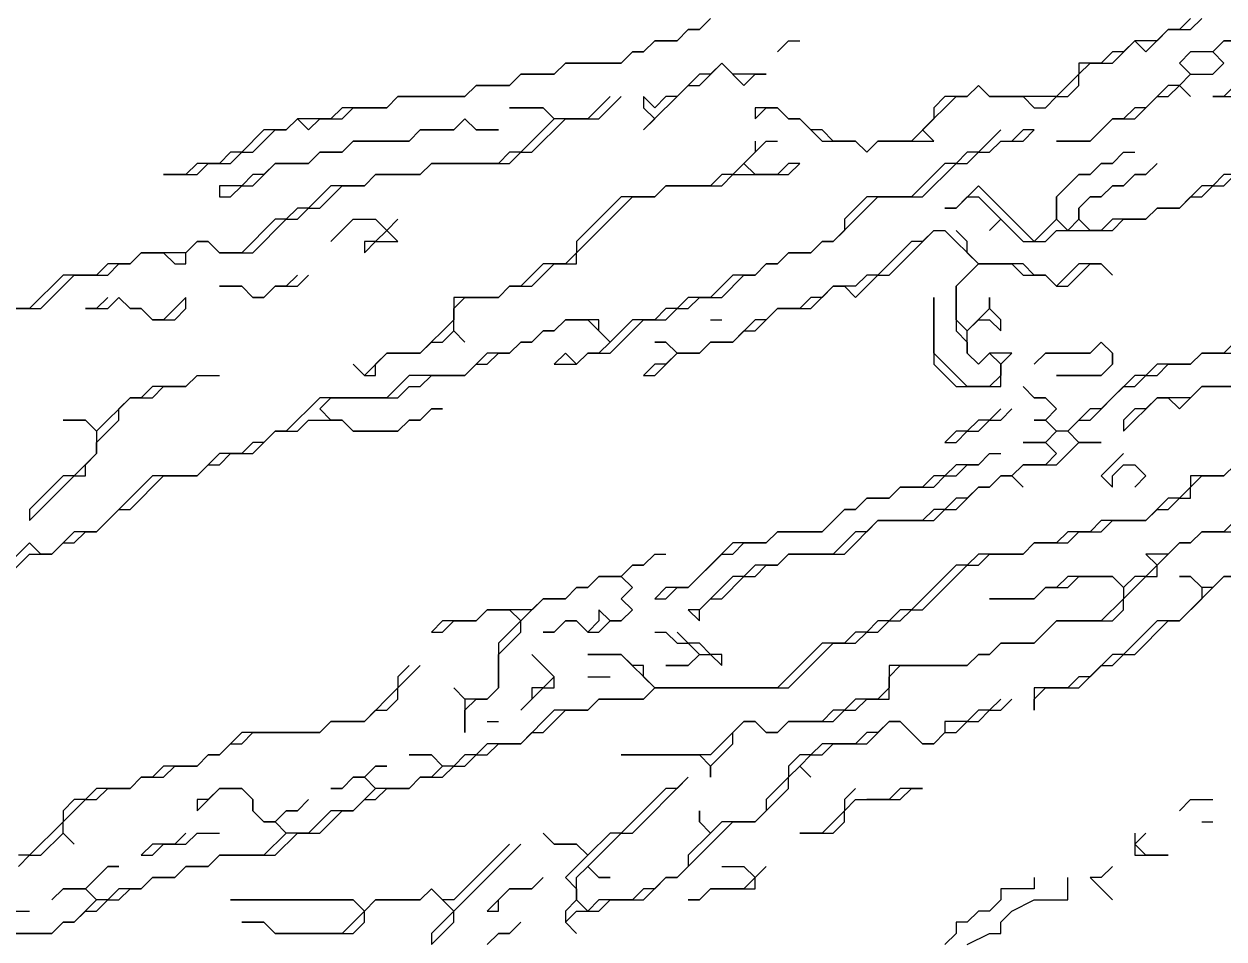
# Model space of a CAD drawing. Header units: metres. Extents: x 76363 to 76886, y 81203 to 81673.
# Drawn here: x 76551.2 to 76594.2, y 81242.4 to 81275.2 of the extents above; entities that cross this region are included whole.
import ezdxf

# ---------------------------------------------------------------- set-up
doc = ezdxf.new("R2010")
doc.units = ezdxf.units.M

msp = doc.modelspace()

# ---------------------------------------------------------------- linework, layer by layer
for points in [[(76575.8, 81275.4, 191.07), (76575.4, 81275, 191.06), (76575, 81275, 191.13), (76574.6, 81274.6, 191.11), (76573.8, 81274.6, 191.12), (76573.4, 81274.2, 191.1), (76573, 81274.2, 191.1), (76572.6, 81273.8, 191.16), (76570.6, 81273.8, 191.09), (76570.2, 81273.4, 191.145), (76569, 81273.4, 191.15), (76568.6, 81273, 191.07), (76567.4, 81273, 190.915), (76567, 81272.6, 190.82), (76564.6, 81272.6, 190.83), (76564.2, 81272.2, 190.89), (76562.6, 81272.2, 190.87), (76562.2, 81271.8, 190.8), (76561, 81271.8, 190.805), (76560.6, 81271.4, 190.79), (76559.8, 81271.4, 190.8), (76559, 81270.6, 190.76), (76558.6, 81270.6, 190.76), (76558.2, 81270.2, 190.74), (76557.4, 81270.2, 190.75), (76557, 81269.8, 190.735), (76556.2, 81269.8, 190.73), (76557.4, 81269.8, 190.73), (76557.8, 81270.2, 190.75), (76558.6, 81270.2, 190.74), (76559, 81270.6, 190.76), (76559.4, 81270.6, 190.76), (76560.2, 81271.4, 190.785), (76560.6, 81271.4, 190.79), (76561, 81271.8, 190.805), (76561.4, 81271.4, 190.79), (76561.8, 81271.8, 190.805), (76562.6, 81271.8, 190.8), (76563, 81272.2, 190.89), (76564.2, 81272.2, 190.89), (76564.6, 81272.6, 190.83), (76567, 81272.6, 190.82), (76567.4, 81273, 190.915), (76568.6, 81273, 191.07), (76569, 81273.4, 191.15), (76570.2, 81273.4, 191.145), (76570.6, 81273.8, 191.09), (76572.6, 81273.8, 191.16), (76573, 81274.2, 191.1), (76573.4, 81274.2, 191.1), (76573.8, 81274.6, 191.12), (76574.6, 81274.6, 191.11), (76575, 81275, 191.13), (76575.4, 81275, 191.06), (76575.8, 81275.4, 191.07)], [(76593, 81275.4, 182.412), (76592.6, 81275, 182.26), (76592.2, 81275, 182.49), (76591.8, 81274.6, 182.23), (76591, 81274.6, 182.627), (76590.6, 81274.2, 182.41), (76590.2, 81274.2, 182.577), (76589.8, 81273.8, 182.308), (76589, 81273.8, 182.689), (76589, 81273.4, 182.14), (76588.2, 81272.6, 181.834), (76585.8, 81272.6, 183.212), (76585.4, 81273, 184.185), (76585, 81272.6, 183.5), (76584.2, 81272.6, 184.225), (76583.8, 81272.2, 184.124), (76583.8, 81271.8, 183.502), (76583, 81271, 183.082), (76581.8, 81271, 183.392), (76581.4, 81270.6, 183.1), (76581, 81271, 183.886), (76580.2, 81271, 184.093), (76579.8, 81271.4, 184.62), (76579.4, 81271.4, 184.628), (76579, 81271.8, 185.433), (76578.6, 81271.8, 185.375), (76578.2, 81272.2, 186.382), (76577.4, 81272.2, 186.968), (76577.4, 81271.8, 186.117), (76577.8, 81272.2, 186.785), (76578.2, 81272.2, 186.382), (76578.6, 81271.8, 185.375), (76579, 81271.8, 185.433), (76579.8, 81271, 184.097), (76581, 81271, 183.886), (76581.4, 81270.6, 183.1), (76581.8, 81271, 183.392), (76583.8, 81271, 182.73), (76583.4, 81271.4, 183.398), (76584.6, 81272.6, 183.737), (76585, 81272.6, 183.5), (76585.4, 81273, 184.185), (76585.8, 81272.6, 183.212), (76587, 81272.6, 182.658), (76587.4, 81272.2, 181.818), (76587.8, 81272.2, 181.643), (76588.2, 81272.6, 181.834), (76588.6, 81272.6, 181.67), (76589, 81273, 181.88), (76589, 81273.4, 182.14), (76589.4, 81273.8, 182.447), (76590.2, 81273.8, 182.193), (76591, 81274.6, 182.627), (76591.4, 81274.2, 181.952), (76592.2, 81275, 182.49), (76593, 81275, 182.145), (76593.4, 81275.4, 182.27)], [(76578.6, 81274.6, 190.197), (76578.2, 81274.2, 189.98), (76578.6, 81274.6, 190.197), (76579, 81274.6, 190.065)], [(76595.4, 81274.6, 181.58), (76594.2, 81274.6, 181.74), (76593.8, 81274.2, 181.727), (76593, 81274.2, 181.763), (76592.6, 81273.8, 181.68), (76593, 81273.4, 181.54), (76592.6, 81273, 181.25), (76592.2, 81273, 181.37), (76591.4, 81272.2, 181.14), (76591, 81272.2, 181.22), (76590.6, 81271.8, 181.21), (76590.2, 81271.8, 181.365), (76589.4, 81271, 181.18), (76588.2, 81271, 181.22), (76589.4, 81271, 181.18), (76590.2, 81271.8, 181.365), (76591, 81271.8, 181.13), (76591.8, 81272.6, 181.32), (76592.2, 81272.6, 181.16), (76592.6, 81273, 181.25), (76593, 81272.6, 181.16), (76592.6, 81273, 181.25), (76593, 81273.4, 181.54), (76593.8, 81273.4, 181.38), (76594.2, 81273.8, 181.475), (76593.8, 81274.2, 181.727), (76594.2, 81274.6, 181.74), (76595.8, 81274.6, 181.617)], [(76576.2, 81273.8, 190.12), (76575.8, 81273.4, 189.857), (76575.4, 81273.4, 190.04), (76574.6, 81272.6, 189.65), (76574.2, 81272.6, 189.643), (76573.8, 81272.2, 189.515), (76573.4, 81272.6, 189.944), (76573.4, 81272.2, 189.613), (76573.8, 81271.8, 189.13), (76573.4, 81271.4, 188.68), (76575, 81273, 189.66), (76575.4, 81273, 189.645), (76576.2, 81273.8, 190.12), (76577, 81273, 188.863), (76577.4, 81273.4, 189.37), (76577.8, 81273.4, 189.21), (76576.6, 81273.4, 189.577)], [(76595, 81273.4, 181.16), (76594.2, 81272.6, 181.115), (76593.8, 81272.6, 181.21), (76594.6, 81272.6, 180.965)], [(76572.2, 81272.6, 190.265), (76571.4, 81271.8, 189.85), (76570.2, 81271.8, 189.957), (76569.8, 81272.2, 190.34), (76568.6, 81272.2, 190.517), (76569.8, 81272.2, 190.34), (76570.2, 81271.8, 189.957), (76569, 81270.6, 189.73), (76568.6, 81270.6, 189.73), (76568.2, 81270.2, 189.72), (76565.8, 81270.2, 189.96), (76565.4, 81269.8, 190.017), (76563.8, 81269.8, 190.1), (76563.4, 81269.4, 190.07), (76562.2, 81269.4, 190.2), (76561.4, 81268.6, 190.2), (76561, 81268.6, 190.21), (76560.6, 81268.2, 190.265), (76560.2, 81268.2, 190.31), (76559, 81267, 190.07), (76558.2, 81267, 189.95), (76557.8, 81267.4, 190.395), (76557.4, 81267.4, 190.4), (76557, 81267, 190.25), (76555.4, 81267, 190.46), (76555, 81266.6, 190.36), (76554.2, 81266.6, 190.6), (76553.8, 81266.2, 190.545), (76552.6, 81266.2, 190.66), (76551.4, 81265, 190.69), (76550.6, 81265, 190.78)], [(76550.6, 81265, 190.78), (76551.8, 81265, 190.69), (76553, 81266.2, 190.583), (76554.2, 81266.2, 190.51), (76554.6, 81266.6, 190.52), (76555, 81266.6, 190.36), (76555.4, 81267, 190.46), (76556.2, 81267, 190.34), (76556.6, 81266.6, 190.1), (76557, 81266.6, 189.97), (76557, 81267, 190.25), (76557.4, 81267.4, 190.4), (76557.8, 81267.4, 190.395), (76558.2, 81267, 189.95), (76559.4, 81267, 190.105), (76560.6, 81268.2, 190.265), (76561, 81268.2, 190.225), (76561.4, 81268.6, 190.2), (76561.8, 81268.6, 190.2), (76562.6, 81269.4, 190.16), (76563.4, 81269.4, 190.07), (76563.8, 81269.8, 190.1), (76565.4, 81269.8, 190.017), (76565.8, 81270.2, 189.96), (76568.6, 81270.2, 189.675), (76569, 81270.6, 189.73), (76569.4, 81270.6, 189.65), (76570.6, 81271.8, 189.855), (76571.8, 81271.8, 189.75), (76572.6, 81272.6, 190.19)], [(76567, 81271.8, 190.4), (76566.6, 81271.4, 190.23), (76565.4, 81271.4, 190.35), (76565, 81271, 190.22), (76563, 81271, 190.4), (76562.6, 81270.6, 190.29), (76561.8, 81270.6, 190.423), (76561.4, 81270.2, 190.353), (76560.2, 81270.2, 190.55), (76559.8, 81269.8, 190.37), (76559.4, 81269.8, 190.49), (76559, 81269.4, 190.4), (76558.2, 81269.4, 190.595), (76558.2, 81269, 190.42), (76558.6, 81269, 190.387), (76559, 81269.4, 190.4), (76559.4, 81269.4, 190.4), (76560.2, 81270.2, 190.55), (76561.4, 81270.2, 190.353), (76561.8, 81270.6, 190.423), (76562.6, 81270.6, 190.29), (76563, 81271, 190.4), (76565, 81271, 190.22), (76565.4, 81271.4, 190.35), (76566.6, 81271.4, 190.23), (76567, 81271.8, 190.4), (76567.4, 81271.4, 190.115), (76568.2, 81271.4, 190.077), (76567.4, 81271.4, 190.115)], [(76550.2, 81255, 180.6), (76551.4, 81256.2, 180.88), (76552.2, 81256.2, 180.8), (76552.6, 81256.6, 180.943), (76553, 81256.6, 180.89), (76553.4, 81257, 181.07), (76553.8, 81257, 180.91), (76554.6, 81257.8, 181.252), (76555, 81257.8, 181.055), (76556.2, 81259, 181.41), (76557.4, 81259, 181.093), (76557.8, 81259.4, 181.12), (76558.2, 81259.4, 180.92), (76558.6, 81259.8, 181.1), (76559.4, 81259.8, 180.825), (76560.2, 81260.6, 181.01), (76561, 81260.6, 180.775), (76561.4, 81261, 180.903), (76562.6, 81261, 180.865), (76563, 81260.6, 180.66), (76564.6, 81260.6, 180.57), (76565, 81261, 180.585), (76565.4, 81261, 180.507), (76565.8, 81261.4, 180.52), (76566.2, 81261.4, 180.525), (76565.8, 81261.4, 180.52), (76565.4, 81261, 180.507), (76565, 81261, 180.585), (76564.6, 81260.6, 180.57), (76563, 81260.6, 180.66), (76562.6, 81261, 180.865), (76562.2, 81261, 180.907), (76561.8, 81261.4, 181.15), (76562.2, 81261.8, 181.347), (76564.6, 81261.8, 180.7), (76565, 81262.2, 180.795), (76565.4, 81262.2, 180.8), (76565.8, 81262.6, 180.81), (76567, 81262.6, 180.74), (76567.4, 81263, 180.785), (76567.8, 81263, 180.58), (76568.2, 81263.4, 180.787), (76568.6, 81263.4, 180.76), (76569, 81263.8, 180.93), (76569.4, 81263.8, 180.832), (76569.8, 81264.2, 181.02), (76570.2, 81264.2, 181.02), (76570.6, 81264.6, 181.26), (76571.4, 81264.6, 181.26), (76572.2, 81263.8, 180.65), (76571.8, 81263.4, 180.635), (76571.4, 81263.4, 180.75), (76571, 81263, 180.545), (76570.6, 81263.4, 180.703), (76570.2, 81263, 180.58), (76571, 81263, 180.545), (76571.4, 81263.4, 180.75), (76572.2, 81263.4, 180.44), (76573.4, 81264.6, 180.91), (76574.2, 81264.6, 180.8), (76574.6, 81265, 180.73), (76575, 81265, 180.65), (76575.4, 81265.4, 180.916), (76576.2, 81265.4, 180.75), (76577, 81266.2, 180.96), (76577.4, 81266.2, 180.97), (76577.8, 81266.6, 181.21), (76578.2, 81266.6, 181.097), (76578.6, 81267, 181.34), (76579.4, 81267, 181.15), (76579.8, 81267.4, 181.36), (76580.2, 81267.4, 181.232), (76581.8, 81269, 181.8), (76583.4, 81269, 181.207), (76584.6, 81270.2, 181.747), (76585, 81270.2, 181.615), (76585.4, 81270.6, 181.86), (76585.8, 81270.6, 181.67), (76586.2, 81271, 181.75), (76587, 81271, 181.45), (76587.4, 81271.4, 181.39), (76587, 81271.4, 181.55), (76586.6, 81271, 181.65)], [(76586.2, 81271.4, 182.028), (76585.4, 81270.6, 181.86), (76585, 81270.6, 181.9), (76584.6, 81270.2, 181.747), (76584.2, 81270.2, 181.823), (76583, 81269, 181.375), (76581.4, 81269, 181.933), (76580.6, 81268.2, 181.678), (76580.6, 81267.8, 181.37), (76580.2, 81267.4, 181.232), (76579.8, 81267.4, 181.36), (76579.4, 81267, 181.15), (76578.6, 81267, 181.34), (76578.2, 81266.6, 181.097), (76577.8, 81266.6, 181.21), (76577.4, 81266.2, 180.97), (76576.6, 81266.2, 181.08), (76575.8, 81265.4, 180.82), (76575, 81265.4, 180.897), (76574.6, 81265, 180.73), (76574.2, 81265, 180.92), (76573.8, 81264.6, 180.776), (76573, 81264.6, 180.98), (76572.2, 81263.8, 180.65), (76571.8, 81264.2, 180.93), (76571.8, 81264.6, 181.233), (76570.6, 81264.6, 181.26), (76570.2, 81264.2, 181.02), (76569.8, 81264.2, 181.02), (76569.4, 81263.8, 180.832), (76569, 81263.8, 180.93), (76568.6, 81263.4, 180.76), (76567.8, 81263.4, 180.833), (76567, 81262.6, 180.74), (76565, 81262.6, 181.05), (76564.2, 81261.8, 180.895), (76561.8, 81261.8, 181.46), (76560.6, 81260.6, 180.93), (76560.2, 81260.6, 181.01), (76559.8, 81260.2, 180.875), (76559.4, 81260.2, 180.953), (76559, 81259.8, 180.94), (76558.2, 81259.8, 181.173), (76557.4, 81259, 181.093), (76555.8, 81259, 181.57), (76553.8, 81257, 180.91), (76553, 81257, 181.143), (76552.2, 81256.2, 180.8), (76551.8, 81256.2, 180.84), (76551.4, 81256.6, 181.23), (76550.6, 81255.8, 180.825)], [(76577.4, 81271, 185.24), (76577.4, 81270.6, 184.702), (76576.6, 81269.8, 184.448), (76576.2, 81269.8, 184.7), (76575.8, 81269.4, 184.128), (76574.2, 81269.4, 184.542), (76573.8, 81269, 184.093), (76572.6, 81269, 185.052), (76571, 81267.4, 183.55), (76571, 81267, 183.13), (76570.6, 81266.6, 182.912), (76569.8, 81266.6, 183.14), (76569, 81265.8, 182.504), (76568.6, 81265.8, 182.844), (76568.2, 81265.4, 182.277), (76566.6, 81265.4, 182.827), (76566.6, 81264.6, 181.947), (76565.4, 81263.4, 181.35), (76564.2, 81263.4, 181.887), (76563.4, 81262.6, 181.48), (76563, 81263, 182.06), (76563.4, 81262.6, 181.48), (76563.8, 81262.6, 181.433), (76563.8, 81263, 181.644), (76564.2, 81263.4, 181.887), (76565.4, 81263.4, 181.35), (76565.8, 81263.8, 181.555), (76566.2, 81263.8, 181.4), (76566.6, 81264.2, 181.622), (76567, 81263.8, 181.3), (76566.6, 81264.2, 181.622), (76566.6, 81265, 182.263), (76567, 81265.4, 182.628), (76568.2, 81265.4, 182.277), (76568.6, 81265.8, 182.844), (76569.4, 81265.8, 182.24), (76570.2, 81266.6, 183.097), (76571, 81266.6, 182.677), (76571, 81267, 183.13), (76573, 81269, 184.693), (76573.8, 81269, 184.093), (76574.2, 81269.4, 184.542), (76576.2, 81269.4, 183.738), (76576.6, 81269.8, 184.448), (76578.6, 81269.8, 183.364), (76579, 81270.2, 183.688), (76578.6, 81270.2, 183.783), (76578.2, 81269.8, 183.617), (76577.4, 81269.8, 183.86), (76577, 81270.2, 184.538), (76577.8, 81271, 184.905), (76578.2, 81271, 184.7)], [(76590.6, 81270.6, 181.08), (76590.2, 81270.2, 181.06), (76589.8, 81270.2, 181.06), (76589.4, 81269.8, 181.05), (76589, 81269.8, 181.08), (76588.2, 81269, 181.17), (76588.2, 81268.2, 181.21), (76587.4, 81267.4, 181.14), (76585.4, 81269.4, 181.425), (76584.6, 81268.6, 181.09), (76584.2, 81268.6, 181.01), (76584.6, 81268.6, 181.09), (76585, 81269, 181.3), (76585.4, 81269, 181.365), (76586.2, 81268.2, 181.33), (76585.8, 81267.8, 181.085), (76586.2, 81268.2, 181.33), (76587, 81267.4, 181.14), (76587.8, 81267.4, 181.17), (76588.2, 81267.8, 181.19), (76590.2, 81267.8, 180.915), (76590.6, 81268.2, 180.97), (76591.4, 81268.2, 180.93), (76591.8, 81268.6, 180.91), (76592.6, 81268.6, 180.91), (76593, 81269, 180.92), (76593.4, 81269, 180.92), (76593.8, 81269.4, 180.94), (76594.2, 81269.4, 180.93), (76594.6, 81269.8, 180.9)], [(76596.6, 81269.8, 180.71), (76594.2, 81269.8, 180.955), (76593.8, 81269.4, 180.94), (76593.4, 81269.4, 180.94), (76592.6, 81268.6, 180.91), (76591.8, 81268.6, 180.91), (76591.4, 81268.2, 180.93), (76590.2, 81268.2, 180.9), (76589.8, 81267.8, 180.9), (76589.4, 81267.8, 180.95), (76589, 81268.2, 180.935), (76589, 81268.6, 180.96), (76589.4, 81269, 180.93), (76589.8, 81269, 180.93), (76590.2, 81269.4, 181.03), (76590.6, 81269.4, 180.99), (76591, 81269.8, 180.99), (76591.4, 81269.8, 180.925), (76591.8, 81270.2, 180.98), (76591.4, 81269.8, 180.925), (76591, 81269.8, 180.99), (76590.6, 81269.4, 180.99), (76590.2, 81269.4, 181.03), (76589.8, 81269, 180.93), (76589.4, 81269, 180.93), (76589, 81268.6, 180.96), (76589, 81268.2, 180.935), (76588.6, 81267.8, 181.07), (76588.2, 81268.2, 181.21), (76588.2, 81269, 181.17), (76589, 81269.8, 181.08), (76589.4, 81269.8, 181.05), (76589.8, 81270.2, 181.06), (76590.2, 81270.2, 181.06), (76590.6, 81270.6, 181.08), (76591, 81270.6, 181.08)], [(76563, 81268.2, 188.677), (76562.2, 81267.4, 188.06), (76563, 81268.2, 188.677), (76563.8, 81268.2, 188.34), (76564.2, 81267.8, 187.607), (76563.8, 81267.4, 187.39), (76563.4, 81267.4, 187.556), (76563.4, 81267, 187.14), (76563.8, 81267.4, 187.39), (76564.6, 81267.4, 186.868), (76564.2, 81267.8, 187.607), (76564.6, 81268.2, 188.396)], [(76583.8, 81267.8, 180.63), (76583.4, 81267.4, 180.5), (76583, 81267.4, 180.657), (76581.8, 81266.2, 180.335), (76581.4, 81266.2, 180.37), (76581, 81265.8, 180.325), (76580.2, 81265.8, 180.475), (76579.8, 81265.4, 180.42), (76579.4, 81265.4, 180.5), (76579, 81265, 180.407), (76578.2, 81265, 180.605), (76577.8, 81264.6, 180.475), (76577.4, 81264.6, 180.475), (76576.6, 81263.8, 180.29), (76575.8, 81263.8, 180.393), (76575.4, 81263.4, 180.27), (76574.6, 81263.4, 180.43), (76574.2, 81263.8, 180.53), (76573.8, 81263.8, 180.53), (76574.2, 81263.8, 180.53), (76574.6, 81263.4, 180.43), (76574.2, 81263, 180.29), (76573.8, 81263, 180.33), (76573.4, 81262.6, 180.32), (76573.8, 81262.6, 180.24), (76574.6, 81263.4, 180.43), (76575.4, 81263.4, 180.27), (76575.8, 81263.8, 180.393), (76576.6, 81263.8, 180.29), (76577, 81264.2, 180.38), (76577.4, 81264.2, 180.3), (76578.2, 81265, 180.605), (76579.4, 81265, 180.33), (76580.2, 81265.8, 180.475), (76580.6, 81265.8, 180.435), (76581, 81265.4, 180.235), (76581.8, 81266.2, 180.335), (76582.2, 81266.2, 180.273), (76583.8, 81267.8, 180.63), (76584.2, 81267.8, 180.643), (76585.4, 81266.6, 180.615), (76584.6, 81265.8, 180.5), (76584.6, 81264.2, 180.74), (76585, 81263.8, 180.8), (76585, 81263.4, 180.665), (76585.4, 81263, 180.6), (76585.8, 81263.4, 180.55), (76586.2, 81263, 180.455), (76586.2, 81262.6, 180.257), (76585.8, 81262.2, 180.3), (76585, 81262.2, 180.305), (76583.8, 81263.4, 180.245), (76583.8, 81265.4, 180.415), (76583.8, 81263, 180.195), (76584.6, 81262.2, 180.265), (76586.2, 81262.2, 180.18), (76586.2, 81263, 180.455), (76586.6, 81263.4, 180.43), (76585.8, 81263.4, 180.55), (76585.4, 81263, 180.6), (76585, 81263.4, 180.665), (76585, 81264.2, 180.74), (76585.4, 81264.6, 180.675), (76585.8, 81264.6, 180.558), (76586.2, 81264.2, 180.505), (76586.2, 81264.6, 180.52), (76585.8, 81265, 180.54), (76585.8, 81265.4, 180.55), (76585.8, 81265, 180.54), (76585, 81264.2, 180.74), (76584.6, 81264.6, 180.75), (76584.6, 81265.8, 180.5), (76585.4, 81266.6, 180.615), (76586.6, 81266.6, 180.875), (76587, 81266.2, 180.74), (76587.8, 81266.2, 180.777), (76588.2, 81265.8, 180.605), (76588.6, 81265.8, 180.565), (76589.4, 81266.6, 180.63), (76589.8, 81266.6, 180.68), (76590.2, 81266.2, 180.495), (76589.8, 81266.6, 180.68), (76589, 81266.6, 180.68), (76588.2, 81265.8, 180.605), (76587.8, 81266.2, 180.777), (76587.4, 81266.2, 180.82), (76587, 81266.6, 180.945), (76585.4, 81266.6, 180.615), (76585, 81267, 180.515), (76585, 81267.4, 180.65), (76584.6, 81267.8, 180.688)], [(76561, 81266.2, 186.831), (76560.6, 81265.8, 186.486), (76560.2, 81265.8, 186.893), (76559.8, 81265.4, 186.065), (76559.4, 81265.4, 186.727), (76559, 81265.8, 188.02), (76558.2, 81265.8, 188.082), (76559, 81265.8, 188.02), (76559.4, 81265.4, 186.727), (76559.8, 81265.4, 186.065), (76560.2, 81265.8, 186.893), (76561, 81265.8, 186.021), (76561.4, 81266.2, 186.525)], [(76554.2, 81265.4, 190.03), (76553.8, 81265, 189.8), (76553.4, 81265, 189.825), (76554.2, 81265, 189.77), (76554.6, 81265.4, 189.86), (76555, 81265, 189.132), (76555.4, 81265, 188.903), (76555.8, 81264.6, 188.17), (76556.6, 81264.6, 187.9), (76557, 81265, 188.07), (76557, 81265.4, 188.638), (76556.2, 81264.6, 188.037), (76555.8, 81264.6, 188.17), (76555.4, 81265, 188.903), (76555, 81265, 189.132), (76554.6, 81265.4, 189.86)], [(76575.8, 81264.6, 180.55), (76576.2, 81264.6, 180.55)], [(76595, 81264.2, 180.443), (76594.2, 81263.4, 180.44), (76593.4, 81263.4, 180.445), (76593, 81263, 180.47), (76591.8, 81263, 180.427), (76591.4, 81262.6, 180.41), (76591, 81262.6, 180.34), (76589.8, 81261.4, 180.37), (76589.4, 81261.4, 180.34), (76588.6, 81260.6, 180.335), (76588.2, 81260.6, 180.335), (76587.8, 81261, 180.277), (76588.2, 81261.4, 180.22), (76587.8, 81261.8, 180.08), (76587.4, 81261.8, 180.09), (76587, 81262.2, 180.225), (76587.4, 81261.8, 180.09), (76587.8, 81261.8, 180.08), (76588.2, 81261.4, 180.22), (76587.8, 81261, 180.277), (76587.4, 81261, 180.2), (76587.8, 81261, 180.277), (76588.2, 81260.6, 180.335), (76587.8, 81260.2, 180.4), (76587, 81260.2, 180.48), (76587.8, 81260.2, 180.4), (76588.2, 81259.8, 180.23), (76587.8, 81259.4, 180.175), (76587, 81259.4, 180.21), (76586.6, 81259, 180.115), (76586.2, 81259, 180.12), (76585.8, 81258.6, 179.95), (76585.4, 81258.6, 180.057), (76585, 81258.2, 179.88), (76584.6, 81258.2, 179.935), (76584.2, 81257.8, 179.92), (76583.8, 81257.8, 179.96), (76583.4, 81257.4, 179.87), (76581.8, 81257.4, 179.99), (76581.4, 81257, 179.895), (76581, 81257, 179.973), (76580.2, 81256.2, 179.905), (76578.6, 81256.2, 180.1), (76578.2, 81255.8, 179.85), (76577.4, 81255.8, 180.01), (76577, 81255.4, 179.955), (76576.6, 81255.4, 180.08), (76575.4, 81254.2, 179.98), (76575, 81254.2, 180.1), (76575.4, 81253.8, 179.93), (76575.4, 81254.2, 179.98), (76575.8, 81254.6, 180.045), (76576.2, 81254.6, 179.89), (76577, 81255.4, 179.955), (76577.4, 81255.4, 179.88), (76577.8, 81255.8, 179.96), (76578.2, 81255.8, 179.85), (76578.6, 81256.2, 180.1), (76580.6, 81256.2, 179.77), (76581.8, 81257.4, 179.99), (76583.8, 81257.4, 179.825), (76584.2, 81257.8, 179.92), (76584.6, 81257.8, 179.84), (76585.4, 81258.6, 180.057), (76585.8, 81258.6, 179.95), (76586.2, 81259, 180.12), (76586.6, 81259, 180.115), (76587, 81258.6, 180.105), (76586.6, 81259, 180.115), (76587, 81259.4, 180.21), (76588.2, 81259.4, 180.095), (76589, 81260.2, 180.225), (76589.8, 81260.2, 180.17), (76589, 81260.2, 180.225), (76588.6, 81260.6, 180.335), (76589, 81261, 180.35), (76589.4, 81261, 180.35), (76590.6, 81262.2, 180.285), (76591, 81262.2, 180.36), (76591.4, 81262.6, 180.41), (76591.8, 81262.6, 180.41), (76592.2, 81263, 180.425), (76593, 81263, 180.47), (76593.4, 81263.4, 180.445), (76594.6, 81263.4, 180.44)], [(76589.8, 81263.8, 180.62), (76589.4, 81263.4, 180.69), (76587.8, 81263.4, 180.463), (76587.4, 81263, 180.37), (76587.8, 81263.4, 180.463), (76589.4, 81263.4, 180.69), (76589.8, 81263.8, 180.62), (76590.2, 81263.4, 180.53), (76590.2, 81263, 180.435), (76589.8, 81262.6, 180.317), (76588.2, 81262.6, 180.27), (76589.8, 81262.6, 180.317), (76590.2, 81263, 180.435), (76590.2, 81263.4, 180.53)], [(76557.4, 81262.6, 184.164), (76557, 81262.2, 183.73), (76555.8, 81262.2, 184.51), (76555.4, 81261.8, 184.01), (76555, 81261.8, 184.17), (76553.8, 81260.6, 183.428), (76553.4, 81261, 184.175), (76552.6, 81261, 184.407), (76553.4, 81261, 184.175), (76553.8, 81260.6, 183.428), (76553.8, 81259.8, 182.684), (76553, 81259, 182.49), (76552.6, 81259, 182.53), (76551.4, 81257.8, 182.13), (76551.4, 81257.4, 181.668), (76553, 81259, 182.49), (76553.4, 81259, 182.26), (76553.4, 81259.4, 182.585), (76553.8, 81259.8, 182.684), (76553.8, 81260.2, 182.982), (76554.6, 81261, 183.334), (76554.6, 81261.4, 183.814), (76555, 81261.8, 184.17), (76555.8, 81261.8, 183.953), (76556.2, 81262.2, 184.162), (76557, 81262.2, 183.73), (76557.4, 81262.6, 184.164), (76558.2, 81262.6, 183.745)], [(76594.6, 81262.2, 180.16), (76593.4, 81262.2, 180.125), (76593, 81261.8, 179.99), (76591.8, 81261.8, 180.185), (76591.4, 81261.4, 180.05), (76591, 81261.4, 180.13), (76590.6, 81261, 180.087), (76590.6, 81260.6, 179.94), (76591.8, 81261.8, 180.185), (76592.2, 81261.8, 180.15), (76592.6, 81261.4, 179.895), (76593.4, 81262.2, 180.125), (76595, 81262.2, 179.885)], [(76586.2, 81261.4, 180.07), (76585.8, 81261, 180.06), (76585.4, 81261, 180.06), (76585, 81260.6, 180.12), (76584.6, 81260.6, 180.12), (76584.2, 81260.2, 180.11), (76584.6, 81260.2, 180.11), (76585, 81260.6, 180.12), (76585.4, 81260.6, 180.07), (76585.8, 81261, 180.06), (76586.2, 81261, 180.06), (76586.6, 81261.4, 180.103)], [(76585.8, 81259.8, 180.345), (76585.4, 81259.4, 180.38), (76584.6, 81259.4, 180.22), (76584.2, 81259, 180.245), (76583.8, 81259, 180.21), (76583.4, 81258.6, 180.26), (76582.6, 81258.6, 180.225), (76582.2, 81258.2, 180.25), (76581.4, 81258.2, 180.22), (76581, 81257.8, 180.2), (76580.6, 81257.8, 180.16), (76579.8, 81257, 180.21), (76578.2, 81257, 180.21), (76577.8, 81256.6, 180.2), (76576.6, 81256.6, 180.125), (76575, 81255, 180.29), (76574.2, 81255, 180.36), (76573.8, 81254.6, 180.35), (76574.2, 81254.6, 180.31), (76574.6, 81255, 180.267), (76575, 81255, 180.29), (76576.2, 81256.2, 180.19), (76576.6, 81256.2, 180.18), (76577, 81256.6, 180.16), (76577.8, 81256.6, 180.2), (76578.2, 81257, 180.21), (76579.8, 81257, 180.21), (76580.6, 81257.8, 180.16), (76581, 81257.8, 180.2), (76581.4, 81258.2, 180.22), (76582.2, 81258.2, 180.25), (76582.6, 81258.6, 180.225), (76583.8, 81258.6, 180.225), (76584.2, 81259, 180.245), (76584.6, 81259, 180.28), (76585, 81259.4, 180.37), (76585.4, 81259.4, 180.38), (76585.8, 81259.8, 180.345), (76586.2, 81259.8, 180.38)], [(76590.6, 81259.8, 179.985), (76589.8, 81259, 179.96), (76590.2, 81258.6, 179.94), (76590.2, 81259, 179.95), (76590.6, 81259.4, 179.96), (76591, 81259.4, 179.867), (76591.4, 81259, 179.72), (76591, 81258.6, 179.665), (76591.4, 81259, 179.72)], [(76594.6, 81259.4, 179.88), (76594.2, 81259, 179.93), (76593, 81259, 179.87), (76593, 81258.6, 179.78), (76592.6, 81258.2, 179.6), (76592.2, 81258.2, 179.605), (76591.4, 81257.4, 179.57), (76589.8, 81257.4, 179.765), (76589.4, 81257, 179.79), (76588.6, 81257, 179.87), (76588.2, 81256.6, 179.855), (76587.4, 81256.6, 179.895), (76587, 81256.2, 179.838), (76585.4, 81256.2, 179.69), (76585, 81255.8, 179.68), (76584.6, 81255.8, 179.64), (76583, 81254.2, 179.54), (76582.6, 81254.2, 179.62), (76582.2, 81253.8, 179.67), (76581.8, 81253.8, 179.64), (76581.4, 81253.4, 179.66), (76581, 81253.4, 179.66), (76580.6, 81253, 179.72), (76579.8, 81253, 179.8), (76578.2, 81251.4, 179.66), (76573.8, 81251.4, 180.63), (76573.4, 81251.8, 180.575), (76573.4, 81252.2, 180.55), (76573, 81252.2, 180.52), (76572.6, 81252.6, 180.5), (76571.4, 81252.6, 180.77), (76572.6, 81252.6, 180.5), (76573.8, 81251.4, 180.63), (76573.4, 81251, 180.88), (76571.8, 81251, 181.465), (76571.4, 81250.6, 181.485), (76570.2, 81250.6, 181.57), (76569, 81249.4, 181.593), (76567.8, 81249.4, 181.56), (76567.4, 81249, 181.477), (76567, 81249, 181.395), (76566.6, 81248.6, 181.41), (76566.2, 81248.6, 181.42), (76565.8, 81249, 181.21), (76565, 81249, 181.1), (76565.8, 81249, 181.21), (76566.2, 81248.6, 181.42), (76565.8, 81248.2, 181.55), (76565.4, 81248.2, 181.55), (76565, 81247.8, 181.46), (76563.8, 81247.8, 181.54), (76563.4, 81248.2, 181.38), (76563.8, 81248.6, 181.16), (76564.2, 81248.6, 181.225), (76563.8, 81248.6, 181.16), (76563.4, 81248.2, 181.38), (76563, 81248.2, 181.33), (76562.6, 81247.8, 181.47), (76562.2, 81247.8, 181.39), (76562.6, 81247.8, 181.47), (76563, 81248.2, 181.33), (76563.4, 81248.2, 181.38), (76563.8, 81247.8, 181.54), (76563, 81247, 181.665), (76562.2, 81247, 181.82), (76561.4, 81246.2, 181.94), (76560.6, 81246.2, 182.02), (76560.2, 81246.6, 181.96), (76560.6, 81247, 181.6), (76561, 81247, 181.59), (76561.4, 81247.4, 181.45), (76561, 81247, 181.59), (76560.6, 81247, 181.6), (76560.2, 81246.6, 181.96), (76559.8, 81246.6, 181.81), (76559.4, 81247, 181.59), (76559.4, 81247.4, 181.46), (76559, 81247.8, 181.12), (76558.2, 81247.8, 181.055), (76557.8, 81247.4, 181.275), (76557.4, 81247.4, 181.09), (76557.4, 81247, 181.265), (76558.2, 81247.8, 181.055), (76559, 81247.8, 181.12), (76559.4, 81247.4, 181.46), (76559.4, 81247, 181.59), (76559.8, 81246.6, 181.81), (76560.2, 81246.6, 181.96), (76560.6, 81246.2, 182.02), (76559.8, 81245.4, 182.06), (76558.2, 81245.4, 181.875), (76557.8, 81245, 181.85), (76557, 81245, 181.9), (76556.6, 81244.6, 181.845), (76555.8, 81244.6, 181.89), (76555.4, 81244.2, 181.95), (76554.6, 81244.2, 181.775), (76554.2, 81243.8, 181.7), (76553.8, 81243.8, 181.71), (76553.4, 81244.2, 181.38), (76554.2, 81245, 181.26), (76554.6, 81245, 181.405), (76554.2, 81245, 181.26), (76553.4, 81244.2, 181.38), (76552.6, 81244.2, 181.15), (76552.2, 81243.8, 181.103), (76552.6, 81244.2, 181.15), (76553.4, 81244.2, 181.38), (76553.8, 81243.8, 181.71), (76553, 81243, 181.52), (76552.6, 81243, 181.45), (76552.2, 81242.6, 181.39), (76550.2, 81242.6, 181.05)], [(76550.2, 81242.6, 181.05), (76552.2, 81242.6, 181.39), (76552.6, 81243, 181.45), (76553, 81243, 181.52), (76553.4, 81243.4, 181.615), (76553.8, 81243.4, 181.62), (76554.2, 81243.8, 181.7), (76554.6, 81243.8, 181.7), (76555, 81244.2, 181.88), (76555.4, 81244.2, 181.95), (76555.8, 81244.6, 181.89), (76556.6, 81244.6, 181.845), (76557, 81245, 181.9), (76557.8, 81245, 181.85), (76558.2, 81245.4, 181.875), (76560.2, 81245.4, 182.06), (76561, 81246.2, 182.015), (76561.8, 81246.2, 181.825), (76562.6, 81247, 181.763), (76563, 81247, 181.665), (76563.4, 81247.4, 181.68), (76563.8, 81247.4, 181.68), (76564.2, 81247.8, 181.58), (76565, 81247.8, 181.46), (76565.4, 81248.2, 181.55), (76566.2, 81248.2, 181.495), (76566.6, 81248.6, 181.41), (76567, 81248.6, 181.33), (76567.4, 81249, 181.477), (76567.8, 81249, 181.48), (76568.2, 81249.4, 181.6), (76569, 81249.4, 181.593), (76569.4, 81249.8, 181.61), (76569.8, 81249.8, 181.61), (76570.6, 81250.6, 181.65), (76571.4, 81250.6, 181.485), (76571.8, 81251, 181.465), (76573.4, 81251, 180.88), (76573.8, 81251.4, 180.63), (76578.6, 81251.4, 179.625), (76580.2, 81253, 179.72), (76581, 81253, 179.72), (76581.4, 81253.4, 179.66), (76581.8, 81253.4, 179.62), (76582.2, 81253.8, 179.67), (76582.6, 81253.8, 179.635), (76583, 81254.2, 179.54), (76583.4, 81254.2, 179.46), (76585, 81255.8, 179.68), (76585.4, 81255.8, 179.675), (76585.8, 81256.2, 179.725), (76587, 81256.2, 179.838), (76587.4, 81256.6, 179.895), (76588.6, 81256.6, 179.833), (76589, 81257, 179.79), (76589.8, 81257, 179.63), (76590.2, 81257.4, 179.735), (76591.4, 81257.4, 179.57), (76591.8, 81257.8, 179.563), (76592.2, 81257.8, 179.545), (76592.6, 81258.2, 179.6), (76593, 81258.2, 179.603), (76593, 81258.6, 179.78), (76593.4, 81259, 179.94), (76594.2, 81259, 179.93), (76594.6, 81259.4, 179.88)], [(76594.6, 81257.4, 178.019), (76594.2, 81257, 177.748), (76593.4, 81257, 178.072), (76593, 81256.6, 177.636), (76592.6, 81256.6, 177.927), (76592.2, 81256.2, 177.368), (76591.4, 81256.2, 177.952), (76591.8, 81255.8, 177.173), (76591.4, 81255.4, 177.03), (76591, 81255.4, 177.198), (76590.6, 81255, 177.092), (76590.2, 81255.4, 177.703), (76588.6, 81255.4, 178.512), (76588.2, 81255, 178.325), (76587.8, 81255, 178.574), (76587.4, 81254.6, 178.235), (76585.8, 81254.6, 178.366), (76587.4, 81254.6, 178.235), (76587.8, 81255, 178.574), (76588.6, 81255, 177.988), (76589, 81255.4, 178.343), (76590.2, 81255.4, 177.703), (76590.6, 81255, 177.092), (76590.6, 81254.6, 176.81), (76589.8, 81253.8, 176.66), (76588.2, 81253.8, 177.05), (76587.4, 81253, 176.48), (76586.2, 81253, 176.94), (76585.8, 81252.6, 176.74), (76585.4, 81252.6, 176.87), (76585, 81252.2, 176.685), (76582.2, 81252.2, 177.842), (76582.2, 81251.4, 176.982), (76581.8, 81251, 176.82), (76581, 81251, 177.233), (76580.6, 81250.6, 176.911), (76580.2, 81250.6, 177.256), (76579.8, 81250.2, 177.072), (76578.6, 81250.2, 178.24), (76578.2, 81249.8, 177.52), (76577.8, 81249.8, 177.675), (76577.4, 81250.2, 178.713), (76577, 81250.2, 178.595), (76575.8, 81249, 177.543), (76572.6, 81249, 179.15), (76575.4, 81249, 177.754), (76575.8, 81248.6, 177.073), (76575.8, 81248.2, 176.73), (76575.8, 81248.6, 177.073), (76576.6, 81249.4, 177.69), (76576.6, 81249.8, 178.025), (76577, 81250.2, 178.595), (76577.4, 81250.2, 178.713), (76577.8, 81249.8, 177.675), (76578.2, 81249.8, 177.52), (76578.6, 81250.2, 178.24), (76580.2, 81250.2, 176.734), (76580.6, 81250.6, 176.911), (76581, 81250.6, 176.75), (76581.4, 81251, 177.08), (76582.2, 81251, 176.613), (76582.2, 81251.8, 177.38), (76582.6, 81252.2, 177.61), (76585, 81252.2, 176.685), (76585.4, 81252.6, 176.87), (76585.8, 81252.6, 176.74), (76586.2, 81253, 176.94), (76587.4, 81253, 176.48), (76588.2, 81253.8, 177.05), (76590.2, 81253.8, 176.465), (76590.6, 81254.2, 176.597), (76590.6, 81254.6, 176.81), (76591.4, 81255.4, 177.03), (76591.8, 81255.4, 176.96), (76591.8, 81255.8, 177.173), (76592.6, 81256.6, 177.927), (76593, 81256.6, 177.636), (76593.4, 81257, 178.072), (76594.6, 81257, 177.555)], [(76573.8, 81256.2, 180.115), (76573.4, 81255.8, 180.095), (76573, 81255.8, 180.1), (76572.6, 81255.4, 180.08), (76571.8, 81255.4, 180.09), (76571.4, 81255, 180.14), (76571, 81255, 180.14), (76570.6, 81254.6, 180.13), (76569.8, 81254.6, 180.175), (76569.4, 81254.2, 180.12), (76567.8, 81254.2, 180.21), (76567.4, 81253.8, 180.26), (76566.2, 81253.8, 180.32), (76565.8, 81253.4, 180.32), (76566.2, 81253.4, 180.32), (76566.6, 81253.8, 180.34), (76567.4, 81253.8, 180.26), (76567.8, 81254.2, 180.21), (76568.6, 81254.2, 180.2), (76569, 81253.8, 180.26), (76568.2, 81253, 180.46), (76568.2, 81251.4, 180.77), (76567.8, 81251, 180.82), (76567, 81251, 180.68), (76566.6, 81251.4, 180.62), (76567, 81251, 180.68), (76567, 81249.8, 181.08), (76567, 81250.6, 180.783), (76567.4, 81251, 180.71), (76567.8, 81251, 180.82), (76568.2, 81251.4, 180.77), (76568.2, 81252.6, 180.52), (76569, 81253.4, 180.43), (76569, 81253.8, 180.26), (76569.8, 81254.6, 180.175), (76570.6, 81254.6, 180.13), (76571, 81255, 180.14), (76571.4, 81255, 180.14), (76571.8, 81255.4, 180.09), (76572.6, 81255.4, 180.08), (76573, 81255, 180.14), (76572.6, 81254.6, 180.245), (76573, 81254.2, 180.452), (76572.6, 81253.8, 180.4), (76572.2, 81253.8, 180.4), (76571.8, 81254.2, 180.27), (76571.8, 81253.8, 180.435), (76571.4, 81253.4, 180.5), (76571, 81253.8, 180.47), (76570.6, 81253.8, 180.365), (76570.2, 81253.4, 180.54), (76569.8, 81253.4, 180.517), (76570.2, 81253.4, 180.54), (76570.6, 81253.8, 180.365), (76571, 81253.8, 180.47), (76571.4, 81253.4, 180.5), (76571.8, 81253.4, 180.45), (76572.2, 81253.8, 180.4), (76572.6, 81253.8, 180.4), (76573, 81254.2, 180.452), (76572.6, 81254.6, 180.245), (76573, 81255, 180.14), (76572.6, 81255.4, 180.08), (76573, 81255.8, 180.1), (76573.4, 81255.8, 180.095), (76573.8, 81256.2, 180.115), (76574.2, 81256.2, 180.11)], [(76594.6, 81255.4, 176.8), (76594.2, 81255.4, 176.715), (76593.8, 81255, 176.62), (76593.4, 81255, 176.62), (76593, 81255.4, 176.84), (76592.6, 81255.4, 176.8), (76593, 81255.4, 176.84), (76593.4, 81255, 176.62), (76593.4, 81254.6, 176.45), (76592.6, 81253.8, 176.27), (76591.8, 81253.8, 176.43), (76590.6, 81252.6, 176.06), (76590.2, 81252.6, 176.14), (76589.4, 81251.8, 175.925), (76589, 81251.8, 175.885), (76588.6, 81251.4, 175.88), (76587.4, 81251.4, 175.953), (76587.4, 81250.6, 175.69), (76587.4, 81251, 175.78), (76587.8, 81251.4, 175.835), (76589, 81251.4, 175.76), (76589.8, 81252.2, 176.01), (76590.2, 81252.2, 175.98), (76590.6, 81252.6, 176.06), (76591, 81252.6, 176.01), (76592.2, 81253.8, 176.305), (76592.6, 81253.8, 176.27), (76594.2, 81255.4, 176.715), (76595, 81255.4, 176.715)], [(76573.8, 81253.4, 180.065), (76574.2, 81253.4, 180.06), (76574.6, 81253, 180.05), (76575, 81253, 179.97), (76575.4, 81252.6, 179.87), (76575, 81252.2, 179.975), (76574.2, 81252.2, 180.45), (76575, 81252.2, 179.975), (76575.4, 81252.6, 179.87), (76575.8, 81252.6, 179.87), (76576.2, 81252.2, 179.85), (76576.2, 81252.6, 179.87), (76575.8, 81252.6, 179.87), (76575.4, 81253, 179.89), (76575, 81253, 179.97), (76574.6, 81253.4, 179.99)], [(76569.4, 81252.6, 180.89), (76570.2, 81251.8, 181.21), (76569.8, 81251.4, 181.37), (76569.4, 81251.4, 181.3), (76569.4, 81251, 181.36), (76569, 81250.6, 181.33), (76569.8, 81251.4, 181.37), (76570.2, 81251.4, 181.44), (76570.2, 81251.8, 181.21)], [(76565, 81252.2, 180.43), (76564.6, 81251.8, 180.45), (76564.6, 81251.4, 180.47), (76563.4, 81250.2, 180.57), (76562.2, 81250.2, 180.505), (76561.8, 81249.8, 180.56), (76559, 81249.8, 180.34), (76558.2, 81249, 180.417), (76557.8, 81249, 180.39), (76557.4, 81248.6, 180.45), (76556.2, 81248.6, 180.37), (76555.8, 81248.2, 180.36), (76555.4, 81248.2, 180.36), (76555, 81247.8, 180.34), (76553.8, 81247.8, 180.275), (76553.4, 81247.4, 180.253), (76553, 81247.4, 180.25), (76552.6, 81247, 180.24), (76552.6, 81246.6, 180.3), (76551.4, 81245.4, 180.253), (76551, 81245.4, 180.25)], [(76551, 81245, 180.32), (76551.4, 81245.4, 180.253), (76551.8, 81245.4, 180.32), (76552.6, 81246.2, 180.36), (76553, 81245.8, 180.535), (76552.6, 81246.2, 180.36), (76552.6, 81246.6, 180.3), (76553.4, 81247.4, 180.253), (76553.8, 81247.4, 180.257), (76554.2, 81247.8, 180.27), (76555, 81247.8, 180.34), (76555.4, 81248.2, 180.36), (76556.2, 81248.2, 180.36), (76556.6, 81248.6, 180.373), (76557.4, 81248.6, 180.45), (76557.8, 81249, 180.39), (76558.2, 81249, 180.417), (76558.6, 81249.4, 180.407), (76559, 81249.4, 180.33), (76559.4, 81249.8, 180.34), (76561.8, 81249.8, 180.56), (76562.2, 81250.2, 180.505), (76563.4, 81250.2, 180.57), (76563.8, 81250.6, 180.555), (76564.2, 81250.6, 180.517), (76564.6, 81251, 180.495), (76564.6, 81251.4, 180.47), (76565.4, 81252.2, 180.425)], [(76571.4, 81251.8, 181.04), (76572.2, 81251.8, 180.92)], [(76586.2, 81251, 175.915), (76585.8, 81250.6, 175.84), (76585.4, 81250.6, 176), (76585, 81250.2, 175.83), (76584.2, 81250.2, 175.937), (76584.2, 81249.8, 175.66), (76583.8, 81249.4, 175.565), (76583.4, 81249.4, 175.61), (76582.6, 81250.2, 175.99), (76582.2, 81250.2, 176.04), (76581.8, 81249.8, 175.977), (76581.4, 81249.8, 176.13), (76581, 81249.4, 175.995), (76579.8, 81249.4, 176.33), (76579.4, 81249, 176.127), (76579, 81249, 176.352), (76578.6, 81248.6, 176.123), (76578.6, 81248.2, 175.92), (76577.8, 81247.4, 175.615), (76577.8, 81247, 175.407), (76577.4, 81246.6, 175.355), (76576.2, 81246.6, 175.47), (76575.8, 81246.2, 175.36), (76575.4, 81246.6, 175.82), (76575.4, 81247, 176.03), (76575.4, 81246.6, 175.82), (76575.8, 81246.2, 175.36), (76575, 81245.4, 175.385), (76575, 81245, 175.197), (76574.6, 81244.6, 175.08), (76574.2, 81244.6, 175.083), (76573.8, 81244.2, 174.835), (76573.4, 81244.2, 174.92), (76573, 81243.8, 174.91), (76571.8, 81243.8, 175.13), (76571.4, 81243.4, 174.96), (76571, 81243.8, 175.21), (76571, 81244.6, 175.607), (76571.4, 81245, 175.685), (76571.8, 81244.6, 175.4), (76572.2, 81244.6, 175.4), (76571.8, 81244.6, 175.4), (76571.4, 81245, 175.685), (76572.6, 81246.2, 176.133), (76573, 81246.2, 175.88), (76575, 81248.2, 177.053), (76574.6, 81247.8, 176.87), (76574.2, 81247.8, 177.065), (76572.6, 81246.2, 176.133), (76572.2, 81246.2, 176.157), (76571.4, 81245.4, 175.933), (76571, 81245.8, 176.37), (76570.2, 81245.8, 176.8), (76569.8, 81246.2, 177.35), (76570.2, 81245.8, 176.8), (76571, 81245.8, 176.37), (76571.4, 81245.4, 175.933), (76570.6, 81244.6, 175.74), (76571, 81244.2, 175.34), (76571, 81243.8, 175.21), (76570.6, 81243.4, 175.067), (76570.6, 81243, 174.79), (76571, 81242.6, 174.62), (76570.6, 81243, 174.79), (76571, 81243.4, 174.965), (76571.8, 81243.4, 174.96), (76572.2, 81243.8, 175.057), (76573.4, 81243.8, 174.747), (76574.2, 81244.6, 175.083), (76574.6, 81244.6, 175.08), (76576.6, 81246.6, 175.47), (76577.4, 81246.6, 175.355), (76578.6, 81247.8, 175.72), (76578.6, 81248.2, 175.92), (76579, 81248.6, 175.975), (76579.4, 81248.2, 175.725), (76579, 81248.6, 175.975), (76579.4, 81249, 176.127), (76579.8, 81249, 176.045), (76580.2, 81249.4, 176.117), (76581.4, 81249.4, 175.883), (76582.2, 81250.2, 176.04), (76582.6, 81250.2, 175.99), (76583.4, 81249.4, 175.61), (76583.8, 81249.4, 175.565), (76584.2, 81249.8, 175.66), (76584.6, 81249.8, 175.66), (76585, 81250.2, 175.83), (76585.4, 81250.2, 175.753), (76585.8, 81250.6, 175.84), (76586.2, 81250.6, 175.68), (76586.6, 81251, 175.86)], [(76567.8, 81250.2, 181.147), (76568.2, 81250.2, 181.14)], [(76581, 81247.8, 175.315), (76580.6, 81247.4, 175.3), (76580.6, 81247, 175.09), (76579.8, 81246.2, 175.1), (76579, 81246.2, 175.06), (76580.2, 81246.2, 174.98), (76580.6, 81246.6, 175.035), (76580.6, 81247, 175.09), (76581, 81247.4, 175.18), (76582.6, 81247.4, 175.215), (76583, 81247.8, 175.27), (76583.4, 81247.8, 175.27), (76582.6, 81247.8, 175.35), (76582.2, 81247.4, 175.215), (76581.4, 81247.4, 175.18)], [(76593, 81247.4, 175.98), (76592.6, 81247, 175.89), (76593, 81247.4, 175.98), (76593.8, 81247.4, 175.983)], [(76593.4, 81246.6, 175.95), (76593.8, 81246.6, 175.95)], [(76557, 81246.2, 181.47), (76556.6, 81245.8, 181.66), (76555.8, 81245.8, 181.48), (76555.4, 81245.4, 181.47), (76555.8, 81245.4, 181.62), (76556.2, 81245.8, 181.56), (76557, 81245.8, 181.665), (76557.4, 81246.2, 181.57), (76558.2, 81246.2, 181.685)], [(76591, 81246.2, 175.705), (76591, 81245.4, 175.75), (76592.2, 81245.4, 175.785), (76591.4, 81245.4, 175.745), (76591, 81245.8, 175.69), (76591.4, 81246.2, 175.86)], [(76568.6, 81245.8, 177.532), (76566.6, 81243.8, 176.57), (76566.2, 81243.8, 176.707), (76565.8, 81244.2, 177.346), (76565.4, 81243.8, 176.993), (76563.8, 81243.8, 177.705), (76563.4, 81243.4, 177.488), (76563, 81243.8, 178.242), (76558.6, 81243.8, 180.425), (76563, 81243.8, 178.242), (76563.4, 81243.4, 177.488), (76562.6, 81242.6, 177.228), (76560.2, 81242.6, 178.287), (76559.8, 81243, 179.48), (76559, 81243, 179.227), (76559.8, 81243, 179.48), (76560.2, 81242.6, 178.287), (76563, 81242.6, 176.793), (76563.4, 81243, 177.2), (76563.4, 81243.4, 177.488), (76563.8, 81243.8, 177.705), (76565.4, 81243.8, 176.993), (76565.8, 81244.2, 177.346), (76566.6, 81243.4, 176.207), (76565.8, 81242.6, 175.967), (76565.8, 81242.2, 175.59)], [(76565.8, 81242.2, 175.59), (76566.6, 81243, 175.88), (76566.6, 81243.4, 176.207), (76569, 81245.8, 177.353)], [(76576.2, 81245, 175.095), (76577, 81245, 175.32), (76577.4, 81244.6, 175.03), (76577, 81244.2, 175.02), (76575.8, 81244.2, 174.83), (76575.4, 81243.8, 174.695), (76575, 81243.8, 174.7), (76575.4, 81243.8, 174.695), (76575.8, 81244.2, 174.83), (76577.4, 81244.2, 174.823), (76577.4, 81244.6, 175.03), (76577.8, 81245, 174.935)], [(76590.2, 81245, 175.66), (76589.8, 81244.6, 175.6), (76589.4, 81244.6, 175.57), (76590.2, 81243.8, 175.61)], [(76569.8, 81244.6, 176.093), (76569.4, 81244.2, 175.87), (76568.6, 81244.2, 176.107), (76567.8, 81243.4, 175.737), (76568.2, 81243.4, 175.62), (76568.2, 81243.8, 175.95), (76568.6, 81244.2, 176.107), (76569.4, 81244.2, 175.87)], [(76587.4, 81244.6, 175.41), (76587.4, 81244.2, 175.4), (76586.6, 81244.2, 175.33), (76586.2, 81244.2, 175.33), (76586.2, 81243.8, 175.31), (76585.8, 81243.4, 175.3), (76585.4, 81243.4, 175.223), (76585, 81243, 175.205), (76584.6, 81243, 175.21), (76584.6, 81242.6, 175.115), (76584.2, 81242.2, 175.09)], [(76585, 81242.2, 175.1), (76585.8, 81242.6, 175.18), (76586.2, 81242.6, 175.255), (76586.2, 81243, 175.255), (76586.6, 81243.4, 175.29), (76587.4, 81243.8, 175.39), (76588.6, 81243.8, 175.46), (76588.6, 81244.6, 175.493)], [(76549.8, 81243.4, 180.63), (76551.4, 81243.4, 180.93)], [(76569, 81243, 175.413), (76568.6, 81242.6, 175.32), (76568.2, 81242.6, 175.32), (76567.8, 81242.2, 175.265), (76568.2, 81242.6, 175.32), (76568.6, 81242.6, 175.32)]]:
    msp.add_polyline3d(points)

doc.saveas('drawing.dxf')
